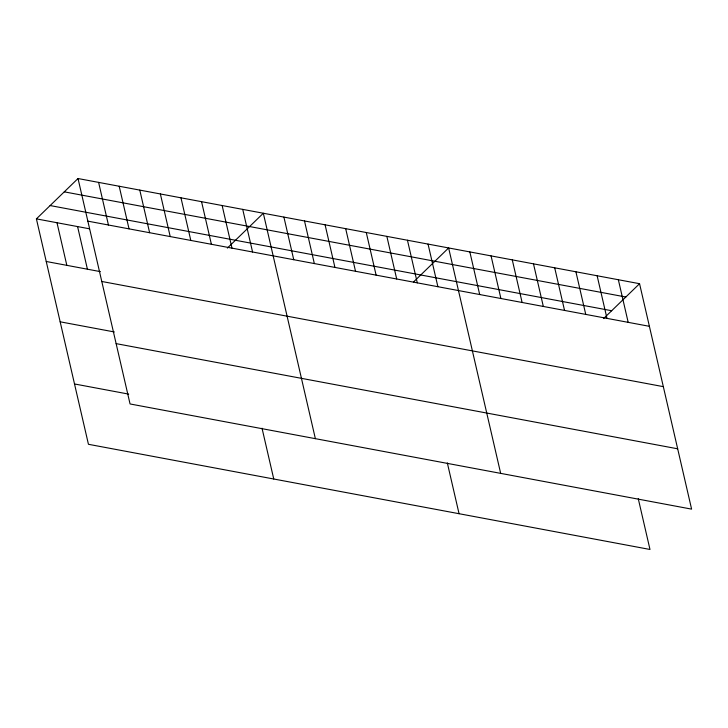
<?xml version="1.0" encoding="UTF-8"?>
<svg xmlns="http://www.w3.org/2000/svg" width="728" height="728" viewBox="0 0 728 728"><rect width="100%" height="100%" fill="white"/><g stroke="black" fill="none" stroke-linecap="round" stroke-linejoin="round"><path stroke-width="1.09" d="M638.256 498.662L649.986 549.467L88.443 444.298L36.4 218.873L78.014 178.533L639.557 283.702L691.6 509.127L130.057 403.958L78.014 178.533M227.364 248.093L263.327 213.24L315.37 438.666M413.477 282.018L448.63 247.948L500.673 473.373M603.594 318.564L639.557 283.702M64.282 191.846L625.825 297.015M50.132 205.56L611.675 310.729M87.851 221.148L649.394 326.317M36.4 218.873L89.498 228.81M46.237 261.489L100.418 271.635M101.784 281.472L663.326 386.65M60.169 321.812L114.351 331.959M116.134 343.634L677.668 448.803M74.52 383.965L128.701 394.112M618.345 279.734L628.182 322.349M597.133 275.757L606.97 318.373M575.912 271.781L585.749 314.396M554.7 267.813L564.537 310.428M533.488 263.836L543.325 306.452M512.275 259.869L522.113 302.484M491.063 255.892L500.9 298.507M469.842 251.915L479.688 294.531M428.046 244.089L437.883 286.705M407.452 240.231L417.29 282.846M447.329 462.908L459.059 513.713M386.859 236.373L396.696 278.988M366.275 232.523L376.112 275.139M345.682 228.665L355.519 271.28M325.088 224.806L334.935 267.422M304.504 220.948L314.341 263.563M283.911 217.099L293.748 259.714M242.733 209.382L252.571 251.997M222.14 205.524L231.977 248.139M262.025 428.201L273.755 479.006M201.556 201.674L211.393 244.29M180.963 197.816L190.8 240.431M160.369 193.957L170.216 236.573M139.785 190.099L149.622 232.714M119.192 186.241L129.029 228.856M98.608 182.391L108.445 225.007M77.578 226.581L87.415 269.196M56.993 222.722L66.83 265.338"/></g></svg>
